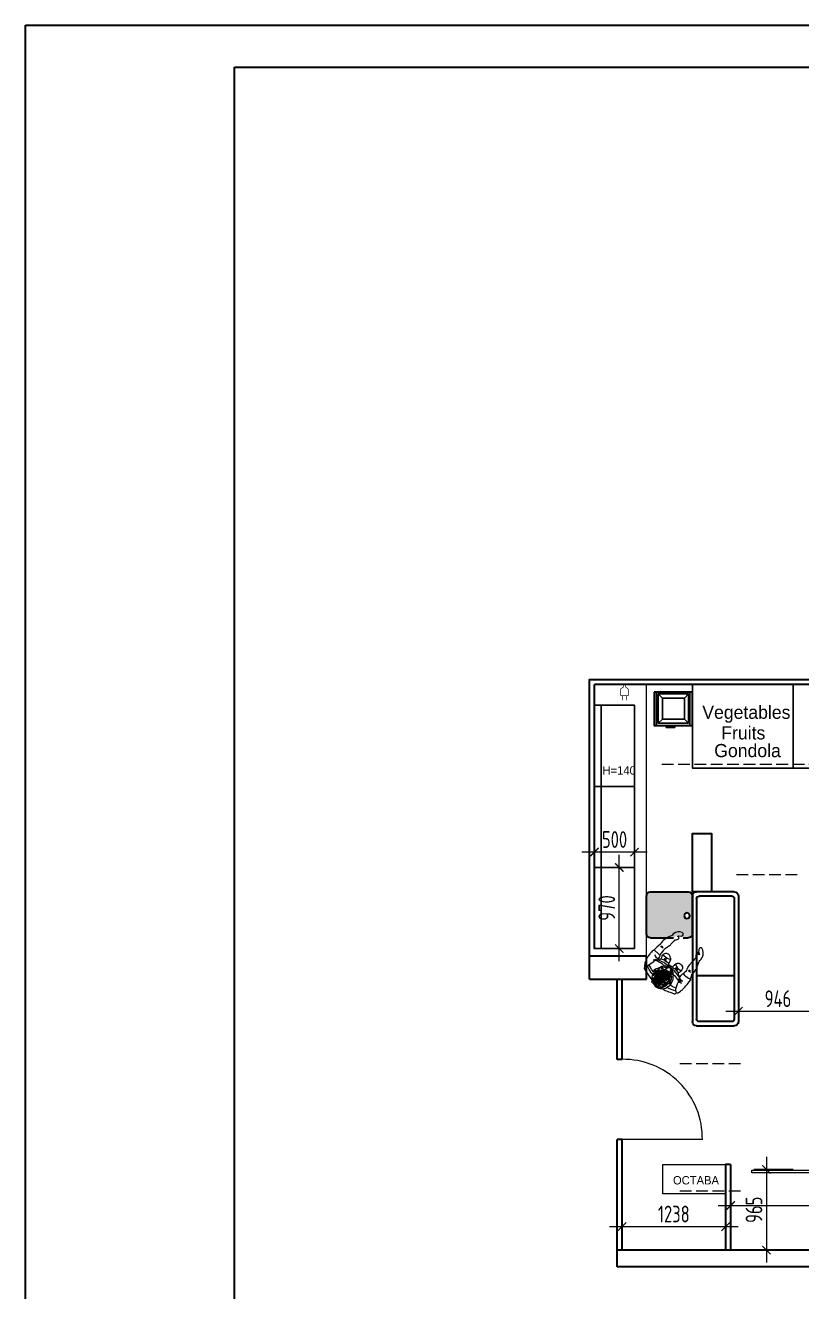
# Model space of a CAD drawing. Header units: millimetres. Extents: x 15239 to 57239, y 6356 to 36056.
# Drawn here: x 15239 to 24520, y 20909 to 36056 of the extents above; entities that cross this region are included whole.
import ezdxf
from ezdxf.enums import TextEntityAlignment as Align

# ---------------------------------------------------------------- set-up
doc = ezdxf.new("R2010")
doc.units = ezdxf.units.MM
doc.linetypes.add('Hidden Line', pattern=[195.611112, 141.111112, -54.5])
for name, color, linetype, lineweight in [('A_REPRESENTATION', 7, 'Continuous', 13), ('ELEKTRIKA SO INSTALACIJA', 1, 'Hidden Line', 18), ('GONDOLA 1000X400', 150, 'Continuous', 25), ('GONDOLA HEAD 100X1500', 3, 'Continuous', 25), ('KOTE', 7, 'Continuous', 13), ('koti', 12, 'Continuous', 15), ('Linde_KMG_Zellen_Hauptgrafik', 7, 'Continuous', 0), ('STOLBOVI NADVORESEN', 7, 'Continuous', 30)]:
    doc.layers.add(name, color=color, linetype=linetype, lineweight=lineweight)
for name, color, linetype in [('DELI SHAWARMA MACH', 1, 'Continuous'), ('DETAL1', 7, 'Continuous'), ('DIM', 12, 'Continuous'), ('EXPRESS TXT', 7, 'Continuous'), ('FAMILIES', 7, 'Continuous'), ('MEAT MINCER', 1, 'Continuous'), ('POWER SUPPLY', 1, 'Continuous')]:
    doc.layers.add(name, color=color, linetype=linetype)
doc.styles.add('DoaDPf16$0$Dpi10', font='comic.ttf')
doc.styles.add('ISO', font='isocp2.shx', dxfattribs={"width": 0.8})
doc.styles.add('Plan Option II V3  Cold System Revision1.11.1 April 2007dwg$0$DoaDPf16$0$Dpi10', font='comic.ttf')
doc.dimstyles.new('1-100-internal', dxfattribs={"dimscale": 100, "dimtxt": 2, "dimasz": 1, "dimexe": 1.5, "dimexo": 1.5, "dimgap": 0.5, "dimtad": 3, "dimdec": 0, "dimzin": 12, "dimdsep": 46, "dimtxsty": 'ISO', "dimblk": 'ARCHTICK', "dimcen": 0, "dimdle": 1.5, "dimclrd": 8, "dimclre": 8, "dimclrt": 7, "dimadec": 0, "dimazin": 0, "dimtfac": 1, "dimtdec": 0, "dimtmove": 1, "dimatfit": 2, "dimldrblk": 'ARCHTICK', "dimfxl": 1, "dimtvp": 0.75, "dimtolj": 1, "dimtzin": 12, "dimlwd": 15, "dimlwe": 15, "dimarcsym": 0})

# ---------------------------------------------------------------- blocks, each defined once
blk = doc.blocks.new('MEAT MINCER')
at = {"layer": 'MEAT MINCER'}
for p, q in [((-26072, 111886, 0), (-26072, 112286, 0)), ((-26072, 112286, 0), (-25673, 112286, 0)), ((-26051, 111915), (-26051, 112265)), ((-26051, 112265), (-25688, 112265)), ((-26001, 112215), (-26051, 112265)), ((-25738, 112215), (-25688, 112265)), ((-25688, 112265), (-25688, 111915)), ((-25673, 112286, 0), (-25673, 111886, 0)), ((-26001, 111965), (-26001, 112215)), ((-26001, 112215), (-25738, 112215)), ((-25738, 112215), (-25738, 111965)), ((-26051, 111915), (-26001, 111965)), ((-25738, 111965), (-26001, 111965)), ((-25738, 111965), (-25688, 111915)), ((-25673, 111886, 0), (-26072, 111886, 0)), ((-25688, 111915), (-26051, 111915)), ((-25958, 111864, 0), (-25958, 111886, 0)), ((-25958, 111886, 0), (-25854, 111886, 0)), ((-25854, 111864, 0), (-25958, 111864, 0)), ((-25854, 111864, 0), (-25854, 111886, 0))]:
    blk.add_line(p, q, dxfattribs=at)
blk = doc.blocks.new('covek 1')
at = {"layer": 'A_REPRESENTATION', "color": 33}
for p, q in [((856.5, 491.1), (856.4, 490.1)), ((856.4, 490.1), (857, 488.5)), ((856.9, 491.5), (856.5, 491.1)), ((857.8, 491.9), (856.9, 491.5)), ((857, 488.5), (857.3, 488.1)), ((857.3, 488.1), (858, 487.5)), ((859.3, 492.1), (857.8, 491.9)), ((858, 487.5), (858.6, 487.6)), ((858.6, 487.6), (859.7, 487.3)), ((862.4, 492), (859.3, 492.1)), ((859.7, 487.3), (860.2, 486.9)), ((860.2, 486.9), (864.3, 487.6)), ((861.7, 485.9), (861.5, 485)), ((861.5, 485), (861.6, 484.4)), ((862.5, 486.5), (861.7, 485.9)), ((862.9, 492.2), (862.4, 492)), ((863.7, 486.3), (862.5, 486.5)), ((863.9, 492.1), (862.9, 492.2)), ((864.3, 487.6), (863.7, 486.3)), ((865.3, 491.7), (863.9, 492.1)), ((868.1, 490.1), (865.3, 491.7)), ((868.8, 489.1), (868.1, 490.1)), ((869.2, 488.9), (868.8, 489.1)), ((870.2, 487.6), (869.2, 488.9)), ((871, 486.2), (870.2, 487.6)), ((871.5, 486.1), (871, 486.2)), ((872.9, 485.2), (871.5, 486.1)), ((876.9, 483), (872.9, 485.2)), ((834.7, 471.2), (833.3, 468.3)), ((835.9, 472.3), (834.7, 471.2)), ((837, 472.2), (835.9, 472.3)), ((838.3, 471.4), (837, 472.2)), ((838.7, 469.9), (838.3, 471.4)), ((838.6, 469.4), (838.7, 469.9)), ((861.6, 484.4), (862.3, 483.7)), ((862.3, 483.7), (863.8, 483.1)), ((863.8, 483.1), (865.8, 482.6)), ((865.8, 482.6), (867.3, 482.4)), ((867.3, 482.4), (868.2, 481.3)), ((868.2, 481.3), (868.4, 480.8)), ((868.4, 480.8), (869.8, 479.1)), ((869.8, 479.1), (871, 477.5)), ((871, 477.5), (874.4, 473.4)), ((874.4, 473.4), (876, 471.7)), ((876, 471.7), (878.3, 470.2)), ((878.3, 482.4), (876.9, 483)), ((879, 481.6), (878.3, 482.4)), ((878.3, 470.2), (878.7, 469.8)), ((878.7, 469.8), (880.2, 469.2)), ((879.7, 481.3), (879, 481.6)), ((880.4, 480.6), (879.7, 481.3)), ((880.9, 480.3), (880.4, 480.6)), ((881, 472.7), (880.8, 472.2)), ((880.8, 472.2), (880.9, 471.8)), ((882.7, 478.7), (880.9, 480.3)), ((881.8, 473.5), (881, 472.7)), ((881.6, 471.9), (881.4, 471.4)), ((881.4, 471.4), (881.5, 470.9)), ((883, 473.2), (881.6, 471.9)), ((884.3, 476.9), (882.7, 478.7)), ((883.4, 473.3), (883, 473.2)), ((885.9, 474.8), (884.3, 476.9)), ((889, 473.4), (885.9, 474.8)), ((891.3, 471.9), (889, 473.4)), ((833.3, 468.3), (832.9, 466.3)), ((832.9, 466.3), (833.3, 463.3)), ((833.3, 463.3), (834.1, 461.4)), ((834.1, 461.4), (834.5, 460.5)), ((834.5, 460.5), (835.6, 459.4)), ((835.6, 459.4), (836.1, 459.2)), ((836.1, 459.2), (836.6, 457.8)), ((836.6, 457.8), (837.2, 454.8)), ((837.2, 454.8), (837.7, 452.8)), ((837.8, 466.5), (838.6, 469.4)), ((838, 466), (837.8, 466.5)), ((838, 465.5), (838, 466)), ((838.5, 465.4), (838, 465.5)), ((839.5, 466.3), (838.5, 465.4)), ((840, 466.3), (839.5, 466.3)), ((841, 466.2), (840, 466.3)), ((841.6, 465.5), (841, 466.2)), ((842.1, 463), (841.6, 465.5)), ((841.8, 461.5), (842.1, 463)), ((842, 461), (841.8, 461.5)), ((842.4, 460.8), (842, 461)), ((843.7, 459.5), (842.4, 460.8)), ((845.2, 456.9), (843.7, 459.5)), ((845.9, 456.2), (845.2, 456.9)), ((846.1, 455.7), (845.9, 456.2)), ((846.8, 455), (846.1, 455.7)), ((848.7, 451.3), (846.8, 455)), ((880.2, 469.2), (881.3, 468.1)), ((881.3, 468.1), (882.5, 465.9)), ((882.5, 465.9), (883.4, 465)), ((883.4, 465), (883.8, 464.8)), ((837.7, 452.8), (838.5, 451.4)), ((838.5, 451.4), (839.5, 449.1)), ((839.5, 449.1), (840.4, 447.4)), ((840.4, 447.4), (841.1, 446.8)), ((841.1, 446.8), (841.1, 446.4)), ((841.1, 446.4), (842.1, 445.4)), ((842.1, 445.4), (842.3, 445)), ((842.3, 445), (842.7, 444.8)), ((842.7, 444.8), (842.9, 444.3)), ((842.9, 444.3), (843.4, 444.2)), ((843.4, 444.2), (843.9, 443.6)), ((843.9, 443.6), (844.3, 443.4)), ((844.3, 443.4), (844.3, 442.9)), ((844.3, 442.9), (846.8, 439.1)), ((847.2, 444.9), (847, 443.9)), ((848.1, 445.8), (847.2, 444.9)), ((848, 444.5), (847.2, 443.6)), ((847.2, 443.6), (847.3, 443)), ((849.3, 445.3), (848, 444.5)), ((848.5, 445.9), (848.1, 445.8)), ((849.6, 449.4), (848.7, 451.3)), ((850.6, 447.1), (849.6, 449.4)), ((851, 446.9), (850.6, 447.1)), ((851.7, 446.2), (851, 446.9)), ((852.2, 446), (851.7, 446.2)), ((854.6, 443.4), (852.2, 446)), ((856.5, 441.1), (854.6, 443.4)), ((857.4, 440.5), (856.5, 441.1)), ((871.6, 441.6), (871.7, 443.3)), ((872.6, 439.2), (871.6, 441.6)), ((871.7, 443.3), (872.2, 443.8)), ((873, 445.9), (872.1, 444.9)), ((872.1, 444.9), (872.2, 445.4)), ((872.2, 445.4), (872.7, 446.4)), ((872.2, 443.8), (872.5, 444.3)), ((872.5, 444.3), (874.1, 446)), ((873, 439.5), (872.6, 439.2)), ((872.7, 446.4), (872.8, 446.9)), ((872.8, 446.9), (873.3, 446.8)), ((874, 446.5), (873, 445.9)), ((873.7, 442), (873, 439.5)), ((873.1, 448.7), (873.4, 449.7)), ((873.4, 447.3), (873.1, 448.7)), ((873.3, 446.8), (873.4, 447.3)), ((873.4, 449.7), (874.3, 450.2)), ((874.6, 442.5), (873.7, 442)), ((874.1, 446), (874, 446.5)), ((874.3, 450.2), (875.3, 450.3)), ((875.1, 442), (874.6, 442.5)), ((875.2, 443.9), (875.1, 443.4)), ((875.1, 443.4), (875.5, 442.4)), ((875.5, 442.4), (875.1, 442)), ((875.6, 444.8), (875.2, 443.9)), ((875.3, 450.3), (876.6, 449.9)), ((876.4, 445.4), (875.6, 444.8)), ((876, 450.8), (877.4, 451.4)), ((877, 450.3), (876, 450.8)), ((876.6, 445.9), (876.4, 445.4)), ((876.6, 449.9), (877, 450.3)), ((877.2, 446.5), (876.6, 445.9)), ((877.4, 447), (877.2, 446.5)), ((878.5, 451.1), (877.3, 450)), ((877.3, 450), (877.7, 449.7)), ((877.4, 451.4), (879.3, 451.9)), ((877.8, 447.3), (877.4, 447)), ((877.7, 449.7), (878.2, 449.8)), ((878.8, 448.5), (877.8, 447.3)), ((878.2, 449.8), (879.6, 450.8)), ((879.3, 451.4), (878.5, 451.1)), ((879.3, 448.6), (878.8, 448.5)), ((879.3, 451.9), (879.8, 451.9)), ((879.8, 451.9), (879.3, 451.4)), ((879.9, 449.2), (879.3, 448.6)), ((879.6, 450.8), (880.9, 451.6)), ((880.1, 449.1), (879.9, 449.2)), ((880.6, 449.6), (880.1, 449.1)), ((881.3, 449.9), (880.6, 449.6)), ((880.9, 451.6), (881.4, 451.5)), ((882.5, 450.9), (881.3, 449.9)), ((881.4, 451.5), (882.5, 450.9)), ((846.8, 439.1), (848.3, 436.9)), ((848.3, 436.9), (849.2, 435.5)), ((849.2, 435.5), (850.1, 434.5))]:
    blk.add_line(p, q, dxfattribs=at)
at = {"layer": 'A_REPRESENTATION', "color": 12}
for p, q in [((886.9, 467.3), (889.9, 470)), ((889.9, 470), (891.3, 471.9)), ((891.8, 472.1), (892.3, 472)), ((896.8, 467.3), (892.3, 472)), ((875.3, 454.7), (873.7, 453.3)), ((876.2, 455.9), (875.3, 454.7)), ((876.5, 456.2), (876.2, 455.9)), ((878, 457.1), (876.9, 456.4)), ((877.9, 454.2), (885.1, 458.1)), ((878.4, 457.5), (878, 457.1)), ((881.4, 459.2), (878.4, 457.5)), ((881.9, 459.1), (881.4, 459.2)), ((882.5, 459.1), (881.9, 459.1)), ((883.4, 458.8), (882.5, 459.1)), ((883.8, 458.9), (883.4, 458.8)), ((883.9, 464.3), (883.7, 463.8)), ((883.7, 463.8), (883.7, 463.3)), ((883.7, 463.3), (884.9, 461.4)), ((883.8, 464.8), (885.8, 465.9)), ((883.8, 464.8), (883.9, 464.3)), ((886.3, 460), (883.8, 458.9)), ((883.9, 453.9), (891, 457.8)), ((884.9, 461.4), (886.3, 460)), ((885.1, 458.1), (887.6, 459.4)), ((885.8, 465.9), (886.2, 466.5)), ((886.2, 466.5), (886.9, 467.3)), ((892, 457.3), (886.3, 460)), ((892, 461.8), (888.1, 459.1)), ((888.5, 459.4), (891.1, 458.8)), ((889.2, 459.9), (892.4, 459.8)), ((891.1, 458.8), (892, 458.4)), ((892.3, 462.7), (892, 462.3)), ((892, 462.3), (892, 461.8)), ((892, 458.4), (893.5, 458.1)), ((894.1, 455.9), (892, 457.3)), ((892.4, 459.8), (894.4, 460.1)), ((898.7, 453.7), (894.1, 455.9)), ((897.6, 466.1), (896.8, 467.3)), ((898.4, 465.4), (897.6, 466.1)), ((899.7, 463.9), (898.4, 465.4)), ((900.6, 462.5), (899.7, 463.9)), ((901.6, 461.3), (900.6, 462.5)), ((901.8, 460.8), (901.6, 461.3)), ((902.5, 460), (901.8, 460.8)), ((902.8, 459.1), (902.5, 460)), ((903.2, 458.6), (902.8, 459.1)), ((903.4, 458.1), (903.2, 458.6)), ((905, 454.9), (903.4, 458.1)), ((904.9, 454.4), (905, 454.9)), ((905, 453.9), (904.9, 454.4)), ((852.8, 437.8), (855.5, 439.7)), ((855.5, 439.7), (856.4, 440.2)), ((856.4, 440.2), (857.4, 440.5)), ((857.8, 440.7), (857.4, 440.5)), ((859.2, 440), (857.8, 440.7)), ((861.5, 437.7), (859.2, 440)), ((862.1, 439.6), (861.5, 438.2)), ((862.1, 441.2), (861.7, 440.8)), ((861.7, 440.8), (861.7, 440.3)), ((861.7, 440.3), (862.1, 440.1)), ((863.7, 445), (862, 441.3)), ((862.1, 440.1), (862.1, 439.6)), ((862.6, 438.6), (866.7, 444.4)), ((865.2, 446), (863.7, 445.5)), ((863.7, 445.5), (863.7, 445)), ((866.3, 439.9), (865.1, 438.6)), ((868.5, 449.4), (865.2, 446)), ((867.2, 440.8), (866.3, 439.9)), ((866.7, 444.4), (872.6, 450.2)), ((867.4, 441.3), (867.2, 440.8)), ((870.9, 444.3), (867.4, 441.3)), ((869.6, 449.5), (868.5, 449.4)), ((870, 449.3), (869.6, 449.5)), ((871.6, 450.7), (870, 449.3)), ((870.9, 445.3), (870.8, 440.8)), ((870.8, 440.8), (871.7, 438.4)), ((871.6, 446.4), (871.2, 445.4)), ((871.9, 451.1), (871.5, 450.9)), ((871.5, 450.9), (871.6, 450.7)), ((872.5, 448.2), (871.6, 446.4)), ((872.7, 451.8), (871.9, 451.1)), ((872.6, 450.2), (872.4, 448.7)), ((872.4, 448.7), (872.5, 448.2)), ((872.9, 452.7), (872.5, 452.1)), ((872.5, 452.1), (872.7, 451.8)), ((872.9, 450.8), (872.6, 450.2)), ((873.3, 452.9), (872.9, 452.7)), ((873.7, 451.1), (872.9, 450.8)), ((873.7, 453.3), (873.3, 452.9)), ((873.7, 451.1), (876, 452.9)), ((874.3, 450.9), (873.7, 451.1)), ((874.8, 451), (874.3, 450.9)), ((876.2, 452.1), (874.8, 451)), ((876, 452.9), (876.8, 453.3)), ((877.8, 452.7), (876.2, 452.1)), ((876.8, 453.3), (877.9, 454.2)), ((880.3, 453), (877.8, 452.7)), ((882.7, 453), (880.3, 453)), ((882.7, 453), (883.9, 453.9)), ((885, 451.9), (882.7, 453)), ((885.5, 452), (885, 451.9)), ((887, 451.8), (885.5, 452)), ((888.4, 451.4), (887, 451.8)), ((888.8, 451), (888.4, 451.4)), ((890.7, 450.1), (888.8, 451)), ((893.2, 448.5), (890.7, 450.1)), ((895, 446.1), (893.2, 448.5)), ((896, 448.8), (894.2, 447.2)), ((895.3, 445), (895, 446.1)), ((895.7, 444.1), (895.3, 445)), ((897.3, 441.1), (895.7, 444.1)), ((896.1, 449.2), (896, 448.8)), ((896.8, 449.9), (896.1, 449.2)), ((896.2, 443.3), (898, 445.1)), ((899.3, 453.5), (896.8, 449.9)), ((897.1, 437.3), (897.3, 441.1)), ((898, 445.1), (900, 448.1)), ((898.2, 438.7), (899.6, 440.2)), ((900.6, 453), (898.7, 453.7)), ((899.6, 440.2), (901.1, 442.5)), ((900, 448.1), (900.4, 449)), ((900.4, 449), (902.4, 452.6)), ((901.6, 452.8), (900.6, 453)), ((901.1, 442.5), (901.5, 443)), ((901.5, 443.2), (902.1, 443.8)), ((901.5, 443), (901.5, 443.2)), ((902.1, 452.6), (901.6, 452.8)), ((903.1, 452.7), (902.1, 452.6)), ((902.1, 443.8), (902.9, 445.7)), ((902.9, 445.7), (903.9, 447.4)), ((904.6, 453), (903.1, 452.7)), ((903.9, 447.4), (905.3, 450.2)), ((904.6, 453), (905, 453.9)), ((904.7, 452.5), (904.6, 453)), ((905.5, 451.2), (904.7, 452.5)), ((905.3, 450.2), (905.5, 451.2)), ((850.1, 434.5), (850, 433.5)), ((850, 433.5), (850.9, 432.1)), ((850.1, 434.5), (850.7, 435.1)), ((850.7, 435.4), (852.3, 437)), ((850.7, 435.1), (850.7, 435.4)), ((850.9, 432.1), (851.8, 431.2)), ((851.8, 431.2), (852.1, 430.6)), ((852.1, 430.6), (852.9, 429.8)), ((852.3, 437), (852.8, 437.8)), ((852.9, 429.8), (853.4, 429)), ((853.4, 429), (855.9, 426.6)), ((856.4, 435.2), (855.4, 435.4)), ((855.9, 426.6), (856.8, 426)), ((857.4, 435.3), (856.4, 435.2)), ((856.8, 426), (857, 425.6)), ((857, 425.6), (857.5, 425.4)), ((859.7, 436.3), (857.4, 435.3)), ((857.5, 425.4), (858.1, 424.7)), ((858.1, 424.7), (858.6, 424.5)), ((858.6, 424.5), (859, 424.1)), ((861.3, 438), (859.7, 436.3)), ((861.2, 434.2), (861.5, 435.7)), ((861.3, 433.2), (861.2, 434.2)), ((861.2, 431.7), (861.3, 433.2)), ((861.5, 438.2), (861.5, 437.7)), ((861.5, 435.7), (861.7, 435.2)), ((861.7, 435.2), (862, 434.8)), ((861.8, 437.8), (862.6, 438.6)), ((861.8, 437.3), (861.8, 437.8)), ((862.1, 436.7), (861.8, 437.3)), ((862, 434.8), (862.5, 435.3)), ((862.5, 435.3), (862.1, 436.7)), ((862.1, 434.9), (863.1, 432.9)), ((863.4, 436.2), (862.5, 435.3)), ((863.1, 432.9), (863.7, 432.2)), ((863.9, 437), (863.4, 436.2)), ((863.7, 432.2), (865.9, 427.6)), ((864.7, 437.8), (863.9, 437)), ((865.1, 438.6), (864.7, 437.8)), ((865.9, 427.6), (867.5, 423.9)), ((869, 426.9), (866.6, 426.1)), ((870, 424.6), (867.5, 423.8)), ((872.8, 428.4), (869, 426.9)), ((872, 425.1), (870, 424.6)), ((871.7, 438.4), (872, 435.9)), ((872, 435.9), (872.3, 435.4)), ((875.4, 426.6), (872, 425.1)), ((872.3, 435.4), (872.6, 433.4)), ((872.6, 433.4), (874, 430.7)), ((875.4, 429.8), (872.8, 428.4)), ((874, 430.7), (876.1, 429.3)), ((874.6, 421.4), (881.1, 424.4)), ((877.2, 427.7), (875.4, 426.6)), ((876.1, 429.3), (876.9, 429.8)), ((876.9, 429.8), (877.6, 428.9)), ((878.1, 428.2), (877.2, 427.7)), ((877.6, 428.9), (878.1, 428.7)), ((878.1, 428.7), (878.1, 428.2)), ((878.1, 428.6), (879.8, 427.7)), ((879.8, 427.7), (881.7, 427)), ((881.1, 424.4), (884.6, 426.5)), ((881.7, 427), (884.4, 426.4)), ((884.6, 426.5), (886.1, 426.8)), ((886.1, 426.8), (886.6, 426.6)), ((886.6, 426.6), (886.4, 426.1)), ((886.4, 426.1), (886.6, 425.7)), ((886.6, 425.7), (887.1, 425.6)), ((887.1, 425.6), (887.3, 427.1)), ((887.3, 427.1), (887.6, 427.4)), ((887.6, 427.4), (889, 426.7)), ((889.2, 428.6), (887.7, 428.7)), ((889, 427.6), (891, 428)), ((889.3, 427.2), (889, 427.6)), ((889, 426.7), (889.5, 426.7)), ((891.5, 429.6), (889.2, 428.6)), ((889.5, 426.7), (889.3, 427.2)), ((891, 428), (892.8, 429.1)), ((892.8, 429.1), (894.3, 430.4)), ((894.3, 430.4), (895.7, 432.5)), ((895.7, 432.5), (896, 433.5)), ((896, 433.5), (896.4, 434.4)), ((896.4, 434.4), (896.6, 436.8)), ((896.6, 436.8), (897.5, 437.6)), ((897.5, 437.6), (898.2, 438.7)), ((859, 424.1), (860.8, 423.2)), ((860.8, 423.2), (863.1, 421.5)), ((863.1, 421.5), (863.6, 421.5)), ((863.6, 421.5), (866.5, 420.5)), ((866.5, 420.5), (868, 420.5)), ((867.5, 423.9), (868.3, 420.3)), ((868, 420.5), (869.3, 419.7)), ((869.3, 419.7), (869.8, 419.6)), ((869.8, 419.6), (874.6, 421.4))]:
    blk.add_line(p, q, dxfattribs=at)
at = {"layer": 'A_REPRESENTATION', "color": 7}
for p, q in [((891.3, 471.9), (891.8, 472.1)), ((869.8, 459.8), (870.1, 461.3)), ((870, 459.3), (869.8, 459.8)), ((870, 458.3), (870, 459.3)), ((871.6, 455.6), (870, 458.3)), ((870.1, 461.3), (871.2, 463)), ((870.6, 457.3), (873.7, 458)), ((871.2, 463), (872.1, 463.8)), ((872.7, 454.2), (871.6, 455.6)), ((872.1, 463.8), (872.9, 464.3)), ((872.9, 464.3), (875.3, 465)), ((873.7, 458), (875.6, 458.9)), ((874.8, 457.6), (875.3, 457.5)), ((875.1, 457), (875.5, 456.7)), ((875.3, 465), (875.8, 464.8)), ((875.3, 457.5), (876.9, 458.3)), ((875.5, 456.7), (877.4, 457.6)), ((875.6, 458.9), (879.8, 462.6)), ((875.8, 464.8), (877.3, 464.6)), ((876.9, 456.4), (876.5, 456.2)), ((876.9, 458.3), (877.3, 458.6)), ((877.3, 464.6), (878.6, 463.8)), ((877.3, 458.6), (877.5, 459.3)), ((878.6, 463.8), (880.1, 462.3)), ((880.1, 462.3), (880.8, 461.1)), ((880.8, 461.1), (881.4, 459.2)), ((856.4, 449.3), (856, 447.8)), ((856, 447.8), (856.2, 446.3)), ((856.2, 446.3), (856.7, 444.8)), ((857.6, 450.5), (856.4, 449.3)), ((856.7, 444.8), (858.4, 442.9)), ((861.7, 448.1), (857.5, 444)), ((857.7, 451), (857.6, 450.5)), ((858.7, 451.9), (857.7, 451)), ((858.4, 442.9), (860.2, 441.9)), ((860.6, 452.7), (858.7, 451.9)), ((860.2, 441.9), (862.1, 441.2)), ((862.6, 452.6), (860.6, 452.7)), ((861.8, 448.6), (861.7, 448.1)), ((862.3, 449), (861.8, 448.6)), ((863.1, 446.9), (861.8, 445.7)), ((863.8, 446.5), (862.2, 445)), ((864.6, 452.5), (862.3, 449)), ((863.1, 452.8), (862.6, 452.6)), ((864.6, 452.5), (863.1, 452.8)), ((863.3, 447.5), (863.1, 446.9)), ((864.1, 447.1), (863.8, 446.5)), ((864.3, 447.5), (864.1, 447.1)), ((865.3, 451.8), (864.6, 452.5)), ((866.2, 451.5), (865.3, 451.8)), ((868.5, 449.4), (866.2, 451.5)), ((871.2, 445.4), (870.9, 445.3)), ((873.2, 453.5), (872.7, 454.2)), ((873.7, 453.3), (873.2, 453.5)), ((874.3, 440.4), (874.9, 441.2)), ((874.5, 439.9), (874.3, 440.4)), ((876.5, 440.6), (874.5, 439.9)), ((874.7, 439.1), (875.5, 439.7)), ((877.1, 439.6), (874.7, 439.1)), ((874.9, 441.2), (875.9, 441.6)), ((875.5, 439.7), (876.9, 440.3)), ((875.9, 441.6), (876.3, 441.3)), ((876.3, 441.3), (876.7, 441.5)), ((878.2, 445.2), (876.5, 442.7)), ((876.5, 442.7), (877.1, 444)), ((876.9, 440.3), (876.5, 440.6)), ((876.7, 441.8), (877.3, 442.4)), ((876.7, 441.5), (876.7, 441.8)), ((877.1, 444), (878.1, 445.7)), ((877.4, 442.3), (877.1, 442)), ((877.1, 442), (877.4, 441.5)), ((877.5, 439.2), (877.1, 439.6)), ((877.3, 442.4), (877.4, 442.3)), ((877.3, 440.8), (878.8, 441.3)), ((877.5, 441.3), (877.3, 440.8)), ((877.4, 441.5), (881.1, 444.9)), ((879.6, 442.6), (877.5, 441.3)), ((878.4, 441), (877.5, 440.5)), ((877.5, 440.5), (877.7, 440.1)), ((877.7, 440.1), (880.1, 441)), ((877.9, 443.5), (881, 446.4)), ((878.4, 443.8), (877.9, 443.4)), ((877.9, 443.4), (877.9, 443.5)), ((878.1, 445.7), (879.2, 446.8)), ((880.2, 447.1), (878.2, 445.2)), ((879.1, 444.4), (878.4, 443.8)), ((881.5, 442.9), (878.4, 441)), ((878.5, 439.9), (878.4, 439.4)), ((878.4, 439.4), (879.2, 438.6)), ((879, 439.8), (878.5, 439.9)), ((878.8, 441.3), (880.4, 442.3)), ((881.3, 441.1), (879, 439.8)), ((879.5, 444.7), (879.1, 444.6)), ((879.1, 444.6), (879.1, 444.4)), ((879.2, 446.8), (879.5, 447.2)), ((879.4, 438.7), (881.7, 440.1)), ((879.5, 447.2), (880.3, 447.8)), ((879.8, 445.2), (879.5, 444.7)), ((882.3, 445.3), (879.6, 442.6)), ((883.6, 448.4), (879.8, 445.2)), ((880.8, 439.3), (879.9, 438.8)), ((880.1, 441), (882.1, 442.3)), ((880.8, 447.5), (880.2, 447.1)), ((880.3, 447.8), (880.4, 448.1)), ((880.3, 438.3), (884, 440.1)), ((880.4, 448.1), (881, 448.4)), ((880.4, 442.3), (884.5, 446.3)), ((882.1, 448.8), (880.8, 447.5)), ((884.4, 441.5), (880.8, 439.3)), ((880.8, 440.5), (880.9, 440.6)), ((880.9, 440.4), (880.8, 440.5)), ((880.9, 440.6), (881, 440.4)), ((881, 440.4), (880.9, 440.4)), ((881, 448.4), (882.5, 449.6)), ((881, 446.4), (883.2, 448.1)), ((881.1, 444.9), (884.4, 448)), ((883.6, 443), (881.3, 441.1)), ((885.2, 446.7), (881.5, 442.9)), ((881.7, 440.1), (884.7, 442.5)), ((884.1, 449.6), (882.1, 448.8)), ((882.1, 442.3), (883.6, 443.7)), ((884.6, 447.5), (882.3, 445.3)), ((882.5, 449.6), (883.9, 450)), ((883.7, 439.6), (882.5, 438.7)), ((883.2, 448.1), (884.4, 449.3)), ((884.3, 448.8), (883.6, 448.4)), ((883.6, 443.7), (885.3, 445.8)), ((886.3, 445.4), (883.6, 443)), ((884.3, 439.9), (883.7, 439.6)), ((883.8, 438.5), (886.3, 440.4)), ((883.9, 450), (884.4, 450.1)), ((884, 440.1), (884.8, 440.7)), ((884.4, 449.3), (884.1, 449.6)), ((884.3, 446.5), (884.1, 446.3)), ((884.1, 446.4), (884.2, 446.5)), ((884.1, 446.3), (884.1, 446.4)), ((884.2, 446.5), (884.3, 446.5)), ((885.8, 439.4), (884.2, 438.2)), ((884.8, 448.9), (884.3, 448.8)), ((886.8, 442.1), (884.3, 439.9)), ((884.4, 450.1), (886.9, 449.5)), ((884.4, 448), (884.8, 448.9)), ((887.5, 444.6), (884.4, 441.5)), ((884.5, 446.3), (885.2, 447.1)), ((885.9, 448.2), (884.6, 447.5)), ((884.7, 442.5), (887.1, 444.8)), ((884.8, 440.7), (886.4, 442.2)), ((885.2, 447.1), (885.2, 446.7)), ((885.3, 445.8), (885.8, 446.7)), ((885.5, 437.7), (887.7, 439.4)), ((885.8, 446.7), (885.9, 448.2)), ((886, 439.4), (885.8, 439.4)), ((886.2, 439.9), (886, 439.4)), ((888.4, 442.2), (886.2, 439.9)), ((889.3, 440.6), (886.2, 437.6)), ((886.6, 445.9), (886.3, 445.4)), ((886.3, 440.4), (888.4, 442.3)), ((886.4, 442.2), (886.7, 442.6)), ((887.5, 447.8), (886.6, 445.9)), ((886.7, 442.6), (886.8, 442.6)), ((886.8, 442.6), (888.2, 443.8)), ((888.3, 443.8), (886.8, 442.1)), ((886.9, 449.5), (887.4, 449.4)), ((887.1, 444.8), (887.8, 446.2)), ((887.4, 449.4), (889.5, 447.8)), ((888, 447.7), (887.5, 447.8)), ((888, 445.5), (887.5, 444.6)), ((887.7, 439.4), (889.6, 441.4)), ((887.8, 446.2), (888, 447.7)), ((888.4, 447), (888, 445.5)), ((888.2, 443.8), (888.3, 443.8)), ((888.9, 447), (888.4, 447)), ((888.4, 442.3), (888.4, 442.2)), ((888.8, 446.5), (888.9, 447)), ((889.8, 445.5), (888.8, 446.5)), ((891, 440.8), (889.2, 438.9)), ((890.3, 442.5), (889.3, 440.6)), ((889.4, 439.3), (890.4, 440.8)), ((889.5, 447.8), (890.9, 446.4)), ((889.6, 441.4), (890.4, 443.3)), ((889.7, 444.9), (889.8, 445.5)), ((890.4, 444.1), (889.7, 444.9)), ((890.9, 444.4), (890.3, 442.5)), ((891.6, 446.6), (890.4, 447.9)), ((890.4, 447.9), (891.4, 447.7)), ((890.4, 443.3), (890.4, 444.1)), ((890.4, 440.8), (891, 440.8)), ((890.6, 441.9), (891.3, 443.8)), ((890.8, 441.4), (890.6, 441.9)), ((891.9, 443.9), (890.8, 441.4)), ((890.9, 446.4), (891.3, 446.2)), ((891.2, 444.7), (890.9, 444.4)), ((891.3, 444.3), (891.2, 444.7)), ((891.3, 446.2), (891.6, 446.6)), ((891.3, 443.8), (891.3, 444.3)), ((891.3, 440.6), (892.1, 442.4)), ((891.5, 440.1), (891.3, 440.6)), ((891.4, 447.7), (892.7, 446.9)), ((891.9, 441), (891.5, 440.1)), ((892.2, 443.4), (891.9, 443.9)), ((892.4, 441.9), (891.9, 441)), ((891.9, 439), (892.9, 441.3)), ((892.6, 439.8), (891.9, 439)), ((892.1, 442.4), (892.2, 443.4)), ((892.6, 445.6), (892.3, 445.2)), ((892.3, 445.2), (893, 443.6)), ((892.8, 442.8), (892.4, 441.9)), ((893.2, 446.3), (892.6, 445.6)), ((892.7, 440.3), (892.6, 439.8)), ((892.7, 446.9), (893.2, 446.3)), ((893, 440.7), (892.7, 440.3)), ((892.9, 442.3), (892.8, 442.8)), ((892.9, 441.3), (892.9, 442.3)), ((893, 443.6), (893.6, 443)), ((893.3, 441.5), (893, 440.7)), ((893.2, 438.8), (893.6, 440.8)), ((893.7, 441.3), (893.3, 441.5)), ((893.6, 443), (895.2, 439.9)), ((893.6, 440.8), (893.7, 441.3)), ((893.9, 439.6), (893.8, 439.1)), ((894.3, 439.9), (893.9, 439.6)), ((894.7, 438.9), (894.3, 439.9)), ((895.2, 439.9), (895.7, 437.9)), ((872.6, 437.6), (872.9, 437.8)), ((872.7, 437.5), (872.6, 437.6)), ((872.9, 437.7), (872.7, 437.5)), ((872.9, 437.8), (872.9, 437.7)), ((873.1, 437), (873.2, 437.1)), ((875.3, 433.1), (873.1, 437)), ((873.2, 437.1), (873.7, 436.6)), ((873.7, 436.6), (874.2, 435.7)), ((873.9, 433.2), (874, 433.5)), ((874.6, 431.3), (873.9, 433.2)), ((874, 433.5), (874.7, 432.7)), ((875.8, 436.1), (874.1, 436.7)), ((874.1, 436.7), (877.1, 436.6)), ((874.2, 435.7), (875.4, 434.4)), ((875.5, 430.8), (874.6, 431.3)), ((874.7, 432.7), (875.2, 432.6)), ((875.3, 438.1), (875.1, 438.6)), ((875.1, 438.6), (876.1, 438.6)), ((875.1, 437.3), (875.4, 437.6)), ((876.6, 437.2), (875.1, 437.3)), ((875.2, 432.6), (875.3, 433.1)), ((876.3, 438.2), (875.3, 438.1)), ((875.4, 437.6), (875.9, 437.5)), ((875.4, 434.4), (875.9, 434.2)), ((876, 430.8), (875.5, 430.8)), ((875.9, 432.7), (875.6, 432.6)), ((875.6, 432.6), (876.2, 432)), ((877.8, 436.1), (875.8, 436.1)), ((876.8, 434.9), (875.8, 435.2)), ((875.8, 435.2), (876.8, 435.1)), ((875.9, 437.5), (876.9, 437.7)), ((875.9, 434.2), (876.6, 433.5)), ((876.8, 432.3), (875.9, 432.7)), ((876.8, 431.5), (876, 430.8)), ((876.1, 438.6), (876.5, 438.8)), ((876.2, 432), (877.7, 431.5)), ((877.7, 438.8), (876.3, 438.2)), ((876.5, 438.8), (877, 438.8)), ((877.6, 437.5), (876.6, 437.2)), ((876.6, 433.5), (878, 433)), ((876.8, 435.1), (879.1, 435.7)), ((877.8, 434.9), (876.8, 434.9)), ((879.9, 432.6), (876.8, 432.3)), ((877.2, 431.2), (876.8, 431.5)), ((876.9, 437.7), (877.4, 437.9)), ((877, 438.8), (877.5, 439.2)), ((877.1, 436.6), (878, 437)), ((880.3, 431.3), (877.2, 431.2)), ((877.4, 437.9), (878, 438.4)), ((878.5, 438), (877.6, 437.5)), ((877.6, 430.4), (878.1, 430.3)), ((878, 429.9), (877.6, 430.4)), ((878, 438.4), (877.7, 438.8)), ((877.7, 431.5), (880.7, 432.1)), ((879.6, 436.9), (877.8, 436.1)), ((879.8, 435.2), (877.8, 434.9)), ((878, 437), (878.6, 437.5)), ((878, 433.8), (878.1, 434.2)), ((880, 434), (878, 433.8)), ((878, 433), (879, 433)), ((879.3, 429.2), (878, 429.9)), ((878.1, 434.2), (878.5, 433.9)), ((878.1, 430.3), (879.3, 429.2)), ((878.6, 437.5), (878.5, 438)), ((878.5, 433.9), (880.1, 434.5)), ((879, 433), (880.5, 433.4)), ((879.1, 435.7), (879.9, 436.6)), ((879.2, 438.6), (879.3, 438.1)), ((879.3, 438.1), (880.3, 438.3)), ((879.9, 438.8), (879.4, 438.7)), ((879.4, 429.1), (880.2, 428.8)), ((880, 428.6), (879.4, 429.1)), ((880, 437.4), (879.6, 437)), ((879.6, 437), (880.1, 436.8)), ((879.9, 436.6), (879.6, 436.9)), ((880.5, 435.8), (879.8, 435.2)), ((881.3, 433.1), (879.9, 432.6)), ((882.5, 438.7), (880, 437.4)), ((881.4, 434.9), (880, 434)), ((880.2, 428.8), (880, 428.6)), ((880.1, 436.8), (882.5, 437.7)), ((880.1, 434.5), (881, 435.4)), ((882.2, 431.9), (880.3, 431.3)), ((880.8, 435.9), (880.5, 435.8)), ((880.5, 433.4), (881.4, 433.9)), ((880.7, 432.1), (881.4, 432.4)), ((881, 435.4), (880.8, 435.9)), ((881.4, 436.6), (880.9, 436.4)), ((880.9, 436.4), (880.9, 435.9)), ((880.9, 435.9), (881.9, 435.7)), ((880.9, 430.9), (882.3, 431.2)), ((881.2, 430.5), (880.9, 430.9)), ((881.7, 430.5), (881.2, 430.5)), ((882, 433.8), (881.3, 433.1)), ((884.2, 438.2), (881.4, 436.6)), ((881.8, 434.5), (881.4, 434.9)), ((881.4, 433.9), (881.8, 434.5)), ((881.4, 432.4), (882.2, 433.1)), ((883.1, 431.1), (881.7, 430.5)), ((882.2, 435.3), (881.8, 435)), ((881.8, 435), (882.2, 434.7)), ((881.9, 435.7), (885.5, 437.7)), ((882.2, 433.6), (882, 433.8)), ((882, 428.7), (884, 429.3)), ((884.6, 428.8), (882, 428.7)), ((882.6, 435.4), (882.2, 435.3)), ((882.2, 434.7), (883.7, 435.2)), ((882.2, 433.1), (882.2, 433.6)), ((883, 432.7), (882.2, 431.9)), ((882.3, 431.2), (883.3, 432.1)), ((882.4, 429.7), (882.6, 430.1)), ((883.4, 429.9), (882.4, 429.7)), ((882.5, 437.7), (883.8, 438.5)), ((886.2, 437.6), (882.6, 435.4)), ((882.6, 430.1), (883.1, 430.2)), ((883.2, 434.4), (882.8, 434.2)), ((882.8, 434.2), (882.9, 433.7)), ((882.9, 433.7), (884.8, 434.5)), ((883.4, 432.6), (883, 432.7)), ((883.8, 431.7), (883.1, 431.1)), ((883.1, 430.2), (884, 430.7)), ((883.1, 427.7), (883.3, 428.2)), ((884.1, 427.6), (883.1, 427.7)), ((886.3, 436.2), (883.2, 434.4)), ((883.3, 432.1), (883.4, 432.6)), ((883.3, 428.2), (883.7, 427.9)), ((884.7, 430.6), (883.4, 429.9)), ((883.7, 435.2), (886.2, 436.5)), ((884.6, 433.1), (883.7, 432.7)), ((883.7, 432.7), (884, 432.4)), ((883.7, 427.9), (884.7, 428.1)), ((884.4, 431.6), (883.8, 431.7)), ((884, 432.4), (885, 432.6)), ((884, 430.7), (884.4, 431.6)), ((884, 429.3), (884.8, 429.9)), ((886.1, 427.8), (884.1, 427.6)), ((884.8, 432.1), (884.5, 431.7)), ((884.5, 431.7), (884.8, 431.4)), ((885.9, 433.8), (884.6, 433.1)), ((885.5, 429.7), (884.6, 428.8)), ((885.1, 430.3), (884.7, 430.6)), ((884.7, 428.1), (885.6, 428.9)), ((884.8, 434.5), (886.6, 435.4)), ((886.3, 432.5), (884.8, 432.1)), ((884.8, 431.4), (885.3, 431.2)), ((884.8, 429.9), (885.1, 430.3)), ((885, 432.6), (887.6, 433.9)), ((885.3, 431.2), (887.2, 431.8)), ((886.3, 431.2), (885.3, 431)), ((885.3, 431), (885.5, 430.5)), ((885.5, 430.5), (886.5, 430.3)), ((885.8, 429.3), (885.5, 429.7)), ((885.6, 428.9), (885.8, 429.3)), ((889.3, 437), (885.9, 433.8)), ((887.1, 430.1), (886.1, 430.1)), ((886.1, 430.1), (886.3, 429.6)), ((886.2, 428.3), (886.1, 427.8)), ((886.2, 436.5), (889.4, 439.3)), ((887.2, 428.9), (886.2, 428.3)), ((889.2, 438.9), (886.3, 436.2)), ((888.1, 434), (886.3, 432.5)), ((888.4, 432.3), (886.3, 431.2)), ((886.3, 429.6), (887.3, 429.3)), ((886.5, 430.3), (887.5, 430.5)), ((886.6, 435.4), (888, 436.5)), ((888.5, 430.6), (887.1, 430.1)), ((887.2, 431.8), (888.5, 432.9)), ((887.7, 428.7), (887.2, 428.9)), ((887.3, 429.3), (889.3, 429.5)), ((887.5, 430.5), (888, 430.9)), ((887.6, 433.9), (890, 436.4)), ((888, 436.5), (888.7, 436.9)), ((888, 430.9), (888.3, 430.9)), ((890.9, 436.8), (888.1, 434)), ((888.3, 430.9), (889.4, 431.7)), ((891.4, 435.1), (888.4, 432.3)), ((888.5, 432.9), (889.5, 433.4)), ((889.6, 431.5), (888.5, 430.6)), ((888.7, 436.9), (889.9, 438)), ((889.5, 437.5), (889.3, 437)), ((889.3, 429.5), (891.2, 430.4)), ((889.4, 431.7), (891.3, 433.2)), ((890, 437.9), (889.5, 437.5)), ((889.5, 433.4), (891.8, 435.9)), ((890.1, 431.7), (889.6, 431.5)), ((889.9, 438), (890, 437.9)), ((890, 438.3), (890.3, 438.5)), ((890.1, 438.2), (890, 438.3)), ((890, 436.4), (890.5, 437.3)), ((890.3, 438.4), (890.1, 438.2)), ((892.9, 434.3), (890.1, 431.7)), ((890.3, 438.5), (890.3, 438.4)), ((890.5, 437.3), (891.4, 438.3)), ((891.4, 437.8), (890.9, 436.8)), ((891.2, 430.4), (891.9, 431.1)), ((891.3, 433.2), (891.8, 433.4)), ((891.4, 438.3), (891.4, 437.8)), ((891.9, 435.9), (891.4, 435.4)), ((891.4, 435.4), (891.4, 435.1)), ((891.8, 430), (891.5, 429.6)), ((891.8, 435.9), (891.9, 435.9)), ((891.8, 433.4), (892.8, 434.3)), ((892.7, 430.4), (891.8, 430)), ((891.9, 431.1), (893.1, 432.4)), ((892.1, 436.4), (892.2, 436.6)), ((892.2, 436.4), (892.1, 436.4)), ((892.2, 436.6), (892.3, 436.5)), ((892.3, 436.5), (892.2, 436.4)), ((893.8, 439.1), (892.5, 436.9)), ((892.5, 437.4), (893.2, 438.8)), ((892.5, 436.9), (892.5, 437.4)), ((893.2, 430.9), (892.7, 430.4)), ((892.8, 434.3), (892.9, 434.3)), ((892.9, 434.5), (893, 434.8)), ((893, 434.5), (892.9, 434.5)), ((893, 434.8), (893.1, 434.6)), ((893.1, 434.6), (893, 434.5)), ((893.1, 432.4), (893.2, 432.7)), ((893.2, 432.7), (893.8, 433.3)), ((894.7, 433), (893.2, 430.9)), ((893.3, 435.2), (893.4, 435.3)), ((893.5, 435.2), (893.3, 435.2)), ((893.4, 435.3), (893.5, 435.2)), ((893.8, 433.3), (894.6, 435.2)), ((894.5, 437.4), (894.7, 438.9)), ((895, 437.1), (894.5, 437.4)), ((894.6, 435.2), (894.9, 436.6)), ((895.4, 434.9), (894.7, 433)), ((894.9, 436.6), (895, 437.1)), ((895.7, 437.9), (895.4, 434.9))]:
    blk.add_line(p, q, dxfattribs=at)
blk = doc.blocks.new('kasa 160 na 110')
at = {"layer": 'koti', "lineweight": 30}
h = blk.add_hatch(color=179, dxfattribs=at)
h.set_gradient(color1=(31, 33, 76), color2=(198, 207, 226), tint=1, name='SPHERICAL')
h.paths.add_polyline_path([(-4877480, 2787497, 0.414214), (-4877492, 2787567), (-4877858, 2787828, 0.414214), (-4877928, 2787817), (-4877963, 2787768), (-4877959, 2787764), (-4877958, 2787748), (-4877968, 2787718), (-4877980, 2787701), (-4878004, 2787682), (-4878022, 2787674), (-4878031, 2787672), (-4878126, 2787538), (-4878189, 2787450, 0.414214), (-4878177, 2787381), (-4877811, 2787119, 0.414214), (-4877741, 2787131)])
h.paths.add_polyline_path([(-4877693, 2787631, -1), (-4877748, 2787669, -1)], flags=16)
at = {"layer": 'DETAL1', "color": 7, "lineweight": 30}
for p, q in [((-4877172, 2788015), (-4878394, 2788886)), ((-4877963, 2787768), (-4877928, 2787817)), ((-4877161, 2787945), (-4877422, 2787579)), ((-4878126, 2787538), (-4878031, 2787672)), ((-4878189, 2787450), (-4878126, 2787538))]:
    blk.add_line(p, q, dxfattribs=at)
at = {"layer": 'DETAL1', "color": 0, "lineweight": 30}
for p, q in [((-4877226, 2787992), (-4878398, 2788828)), ((-4877964, 2787965), (-4878660, 2788461)), ((-4877487, 2787625), (-4877964, 2787965)), ((-4877219, 2787950), (-4877445, 2787632))]:
    blk.add_line(p, q, dxfattribs=at)
at = {"layer": 'DETAL1', "lineweight": 30}
for p, q in [((-4878001, 2787930), (-4878184, 2788061)), ((-4877492, 2787567), (-4878001, 2787930)), ((-4877692, 2787710), (-4877858, 2787828)), ((-4878177, 2787381), (-4877811, 2787119)), ((-4877741, 2787131), (-4877480, 2787497))]:
    blk.add_line(p, q, dxfattribs=at)
at = {"layer": 'DETAL1', "color": 0, "lineweight": 30}
for centre, radius, start, end in [((-4877243, 2787967), 30, 324.5118, 54.5118), ((-4877463, 2787608), 50, 234.5118, 324.5118), ((-4877470, 2787650), 30, 234.5118, 324.5118)]:
    blk.add_arc(centre, radius, start, end, dxfattribs=at)
at = {"layer": 'DETAL1', "color": 7, "lineweight": 30}
blk.add_arc((-4877201, 2787974), 50, 324.5118, 54.5118, dxfattribs=at)
at = {"layer": 'DETAL1', "lineweight": 30}
for centre, start, end in [((-4877887, 2787788), 54.5118, 144.5118), ((-4878148, 2787421), 144.5118, 234.5118), ((-4877782, 2787160), 234.5118, 324.5118)]:
    blk.add_arc(centre, 50, start, end, dxfattribs=at)
at = {"layer": 'koti', "color": 0, "lineweight": 30}
for p, q in [((-4878725, 2788508), (-4878463, 2788874)), ((-4878440, 2788821), (-4878667, 2788503)), ((-4878184, 2788061), (-4878713, 2788438)), ((-4877976, 2788527), (-4878238, 2788160)), ((-4877858, 2787828), (-4877492, 2787567))]:
    blk.add_line(p, q, dxfattribs=at)
blk.add_circle((-4877720, 2787650), 33.4, dxfattribs=at)
for centre, radius, start, end in [((-4878423, 2788845), 50, 54.5118, 144.5118), ((-4878416, 2788803), 30, 54.5118, 144.5118), ((-4878684, 2788479), 50, 144.5118, 234.5118), ((-4878642, 2788486), 30, 144.5118, 234.5118), ((-4877521, 2787526), 50, 324.5118, 54.5118)]:
    blk.add_arc(centre, radius, start, end, dxfattribs=at)
at = {"layer": 'KOTE', "extrusion": (0, 0, -1), "xscale": 10.00000000012831, "yscale": 10.00000000012831, "zscale": -10, "rotation": 44.81884712919761}
blk.add_blockref('covek 1', (4875319, 2778494), dxfattribs=at)
blk = doc.blocks.new('_ArchTick')
at = {"color": 0, "linetype": 'ByBlock', "const_width": 0.15}
blk.add_lwpolyline([(-0.5, -0.5), (0.5, 0.5)], dxfattribs=at)
blk = doc.blocks.new('*D52')
at = {"layer": 'Defpoints', "color": 0, "transparency": 16777216}
for p in [(23764, 24386), (24710, 24386), (24710, 24263)]:
    blk.add_point(p, dxfattribs=at)
at = {"layer": 'DIM', "color": 8, "lineweight": 15, "transparency": 16777216}
for p, q in [((23614, 24263), (24860, 24263)), ((23764, 24236), (23764, 24113)), ((24710, 24236), (24710, 24113))]:
    blk.add_line(p, q, dxfattribs=at)
at = {"layer": 'DIM', "color": 8, "lineweight": 15, "transparency": 16777216, "xscale": 100, "yscale": 100, "zscale": 100, "rotation": 180}
blk.add_blockref('_ArchTick', (23764, 24263), dxfattribs=at)
at = {"layer": 'DIM', "color": 8, "lineweight": 15, "transparency": 16777216, "xscale": 100, "yscale": 100, "zscale": 100}
blk.add_blockref('_ArchTick', (24710, 24263), dxfattribs=at)
at = {"layer": 'DIM', "color": 7, "transparency": 16777216, "insert": (24237, 24413), "char_height": 200, "attachment_point": 5, "style": 'ISO'}
blk.add_mtext('\\A1;946', dxfattribs=at)
blk = doc.blocks.new('*D54')
at = {"layer": 'Defpoints', "color": 0, "transparency": 16777216}
for p in [(22373, 22542), (23611, 22431), (23611, 21687)]:
    blk.add_point(p, dxfattribs=at)
at = {"layer": 'DIM', "color": 8, "lineweight": 15, "transparency": 16777216}
for p, q in [((22373, 22392), (22373, 21537)), ((23611, 22281), (23611, 21537)), ((22223, 21687), (23761, 21687))]:
    blk.add_line(p, q, dxfattribs=at)
at = {"layer": 'DIM', "color": 8, "lineweight": 15, "transparency": 16777216, "xscale": 100, "yscale": 100, "zscale": 100, "rotation": 180}
blk.add_blockref('_ArchTick', (22373, 21687), dxfattribs=at)
at = {"layer": 'DIM', "color": 8, "lineweight": 15, "transparency": 16777216, "xscale": 100, "yscale": 100, "zscale": 100}
blk.add_blockref('_ArchTick', (23611, 21687), dxfattribs=at)
at = {"layer": 'DIM', "color": 7, "transparency": 16777216, "insert": (22992, 21837), "char_height": 200, "attachment_point": 5, "style": 'ISO'}
blk.add_mtext('\\A1;1238', dxfattribs=at)
blk = doc.blocks.new('*D16')
at = {"layer": 'Defpoints', "color": 0, "transparency": 16777216}
for p in [(24570, 22371), (24100, 21406), (24570, 21406)]:
    blk.add_point(p, dxfattribs=at)
at = {"layer": 'DIM', "color": 8, "lineweight": 15, "transparency": 16777216}
for p, q in [((24100, 22521), (24100, 21256)), ((24420, 22371), (23950, 22371)), ((24420, 21406), (23950, 21406))]:
    blk.add_line(p, q, dxfattribs=at)
at = {"layer": 'DIM', "color": 8, "lineweight": 15, "transparency": 16777216, "xscale": 100, "yscale": 100, "zscale": 100}
for p, rotation in [((24100, 22371), 90), ((24100, 21406), 270)]:
    blk.add_blockref('_ArchTick', p, dxfattribs=dict(at, rotation=rotation))
at = {"layer": 'DIM', "color": 7, "transparency": 16777216, "insert": (23950, 21888), "char_height": 200, "attachment_point": 5, "rotation": 90, "style": 'ISO'}
blk.add_mtext('\\A1;965', dxfattribs=at)
blk = doc.blocks.new('*D17')
at = {"layer": 'Defpoints', "color": 0, "transparency": 16777216}
for p in [(23671, 22223), (25981, 22223), (25981, 21939)]:
    blk.add_point(p, dxfattribs=at)
at = {"layer": 'DIM', "color": 8, "lineweight": 15, "transparency": 16777216}
for p, q in [((23671, 22073), (23671, 21789)), ((25981, 22073), (25981, 21789)), ((23521, 21939), (26131, 21939))]:
    blk.add_line(p, q, dxfattribs=at)
at = {"layer": 'DIM', "color": 8, "lineweight": 15, "transparency": 16777216, "xscale": 100, "yscale": 100, "zscale": 100, "rotation": 180}
blk.add_blockref('_ArchTick', (23671, 21939), dxfattribs=at)
at = {"layer": 'DIM', "color": 8, "lineweight": 15, "transparency": 16777216, "xscale": 100, "yscale": 100, "zscale": 100}
blk.add_blockref('_ArchTick', (25981, 21939), dxfattribs=at)
at = {"layer": 'DIM', "color": 7, "transparency": 16777216, "insert": (24826, 22089), "char_height": 200, "attachment_point": 5, "style": 'ISO'}
blk.add_mtext('\\A1;2310', dxfattribs=at)
blk = doc.blocks.new('*D121')
at = {"layer": 'Defpoints', "color": 0, "transparency": 16777216}
for p in [(22043, 26167), (22043, 25983), (22523, 25983)]:
    blk.add_point(p, dxfattribs=at)
at = {"layer": 'DIM', "color": 8, "lineweight": 15, "transparency": 16777216}
for p, q in [((22043, 26133), (22043, 26317)), ((22523, 26133), (22523, 26317)), ((22673, 26167), (21893, 26167))]:
    blk.add_line(p, q, dxfattribs=at)
at = {"layer": 'DIM', "color": 8, "lineweight": 15, "transparency": 16777216, "xscale": 100, "yscale": 100, "zscale": 100, "rotation": 180}
blk.add_blockref('_ArchTick', (22043, 26167), dxfattribs=at)
at = {"layer": 'DIM', "color": 8, "lineweight": 15, "transparency": 16777216, "xscale": 100, "yscale": 100, "zscale": 100}
blk.add_blockref('_ArchTick', (22523, 26167), dxfattribs=at)
at = {"layer": 'DIM', "color": 7, "transparency": 16777216, "insert": (22283, 26317), "char_height": 200, "attachment_point": 5, "style": 'ISO'}
blk.add_mtext('\\A1;500', dxfattribs=at)
blk = doc.blocks.new('*D122')
at = {"layer": 'Defpoints', "color": 0, "transparency": 16777216}
for p in [(22340, 25983), (22523, 25983), (22523, 25013)]:
    blk.add_point(p, dxfattribs=at)
at = {"layer": 'DIM', "color": 8, "lineweight": 15, "transparency": 16777216}
for p, q in [((22340, 24863), (22340, 26133)), ((22373, 25983), (22190, 25983)), ((22373, 25013), (22190, 25013))]:
    blk.add_line(p, q, dxfattribs=at)
at = {"layer": 'DIM', "color": 8, "lineweight": 15, "transparency": 16777216, "xscale": 100, "yscale": 100, "zscale": 100}
for p, rotation in [((22340, 25983), 90), ((22340, 25013), 270)]:
    blk.add_blockref('_ArchTick', p, dxfattribs=dict(at, rotation=rotation))
at = {"layer": 'DIM', "color": 7, "transparency": 16777216, "insert": (22190, 25498), "char_height": 200, "attachment_point": 5, "rotation": 90, "style": 'ISO'}
blk.add_mtext('\\A1;970', dxfattribs=at)

msp = doc.modelspace()

# ---------------------------------------------------------------- linework, layer by layer
at = {"color": 121, "lineweight": 30, "true_color": 0x6ef7da}
msp.add_lwpolyline([(23443.9, 25689.8), (23213.9, 25689.8), (23213.9, 26389.8), (23443.9, 26389.8)], close=True, dxfattribs=at)
at = {"layer": 'ELEKTRIKA SO INSTALACIJA'}
for points in [[(22847.3, 27219.7), (26209.9, 27219.7)], [(23740, 25897.7), (24505.9, 25897.7)], [(23062.9, 23636.6), (23828.9, 23636.6)], [(23062.9, 22114.1), (23828.9, 22114.1)]]:
    msp.add_lwpolyline(points, dxfattribs=at)
at = {"layer": 'GONDOLA 1000X400', "color": 5}
for points in [[(22082.9, 27922.7), (22042.9, 27922.7), (22042.9, 26952.7), (22082.9, 26952.7)], [(22082.9, 27922.7), (22122.9, 27922.7), (22122.9, 26952.7), (22082.9, 26952.7)], [(22082.9, 26952.7), (22042.9, 26952.7), (22042.9, 25982.7), (22082.9, 25982.7)], [(22082.9, 26952.7), (22122.9, 26952.7), (22122.9, 25982.7), (22082.9, 25982.7)], [(22082.9, 25982.7), (22042.9, 25982.7), (22042.9, 25012.7), (22082.9, 25012.7)], [(22082.9, 25982.7), (22122.9, 25982.7), (22122.9, 25012.7), (22082.9, 25012.7)]]:
    msp.add_lwpolyline(points, dxfattribs=at)
for points in [[(22522.9, 26952.7), (22122.9, 26952.7), (22122.9, 27922.7), (22522.9, 27922.7)], [(22522.9, 25982.7), (22122.9, 25982.7), (22122.9, 26952.7), (22522.9, 26952.7)], [(22522.9, 25012.7), (22122.9, 25012.7), (22122.9, 25982.7), (22522.9, 25982.7)]]:
    msp.add_lwpolyline(points, close=True, dxfattribs=at)
at = {"layer": 'GONDOLA HEAD 100X1500', "color": 3}
for points in [[(24417.6, 27169.6), (23216.4, 27169.6), (23216.4, 28169.7), (24417, 28169.7)], [(25618.7, 27169.6), (24417.6, 27169.6), (24417.6, 28169.7), (25618.2, 28169.7)]]:
    msp.add_lwpolyline(points, close=True, dxfattribs=at)
at = {"layer": 'Linde_KMG_Zellen_Hauptgrafik', "lineweight": 0}
msp.add_lwpolyline([(22860.9, 22430.7), (23610.9, 22430.7), (23610.9, 22080.7), (22860.9, 22080.7), (22860.9, 22430.7)], dxfattribs=at)
at = {"layer": 'POWER SUPPLY', "const_width": 8.25}
for points in [[(22390.9, 28144.1), (22390.9, 28170.6)], [(22411.3, 28144.1), (22411.3, 28170.6)], [(22354.7, 28115.9), (22390.9, 28144.1)], [(22354.7, 28036.5), (22354.7, 28115.9)], [(22354.7, 28036.5), (22447.5, 28036.5)], [(22377.9, 28036.5), (22377.9, 27983.1)], [(22447.5, 28115.9), (22411.3, 28144.1)], [(22424.3, 28036.5), (22424.3, 27983.1)], [(22447.5, 28036.5), (22447.5, 28115.9)]]:
    msp.add_lwpolyline(points, dxfattribs=at)
at = {"layer": 'STOLBOVI NADVORESEN'}
for p, q in [((17738.9, 35555.7), (56738.9, 35555.7)), ((17738.9, 6855.7), (17738.9, 35555.7)), ((26198.9, 28169.7), (22042.9, 28169.7)), ((22663.9, 24922.7), (21982.9, 24922.7)), ((21982.9, 24647.7), (21982.9, 24922.7)), ((22663.9, 24647.7), (22663.9, 24922.7)), ((21982.9, 24647.7), (22663.9, 24647.7)), ((22312.9, 23687.7), (22312.9, 24647.7)), ((22372.9, 23687.7), (22372.9, 24647.7)), ((22312.9, 21205.7), (22312.9, 22727.7)), ((22372.9, 21405.7), (22372.9, 22727.7)), ((23670.9, 22430.7), (23670.9, 21405.7)), ((25980.9, 21405.7), (22312.9, 21405.7)), ((26180.9, 21205.7), (22312.9, 21205.7))]:
    msp.add_line(p, q, dxfattribs=at)
for points in [[(15238.9, 36055.7), (57238.9, 36055.7), (57238.9, 6355.7), (15238.9, 6355.7), (15238.9, 36055.7)], [(21982.9, 24922.7), (21982.9, 28229.7), (26138.9, 28229.7)], [(22042.9, 25012.7), (22042.9, 28169.7)], [(22372.9, 23687.7), (22312.9, 23687.7)], [(22372.9, 22727.7), (22312.9, 22727.7)], [(23670.9, 22430.7), (23610.9, 22430.7), (23610.9, 21405.7)]]:
    msp.add_lwpolyline(points, dxfattribs=at)
at = {"layer": 'STOLBOVI NADVORESEN', "lineweight": 9}
for points in [[(22663.9, 24922.7), (22663.9, 28169.7)], [(23332.9, 22727.7), (22372.9, 22727.7)], [(24689, 22330.7), (23926.1, 22330.7), (23926.1, 22360.7), (24976.1, 22360.7), (24976.1, 22330.7), (23926.1, 22330.7)]]:
    msp.add_lwpolyline(points, dxfattribs=at)
at = {"layer": 'STOLBOVI NADVORESEN', "color": 32, "true_color": 0xcd6928}
msp.add_lwpolyline([(22758.4, 28079.1), (22758.4, 27679.1), (23216.4, 27680.4), (23216.4, 28080.4)], close=True, dxfattribs=at)
at = {"layer": 'STOLBOVI NADVORESEN', "lineweight": 9}
msp.add_arc((22389.1, 22743.9), 944, 359.01862, 90.98138, dxfattribs=at)

# ---------------------------------------------------------------- block references
at = {"layer": 'DELI SHAWARMA MACH', "color": 7, "linetype": 'Continuous', "lineweight": 0, "rotation": 0.0552297613906672}
msp.add_blockref('MEAT MINCER', (48964.9, -84181.9, 0), dxfattribs=at)
at = {"layer": 'STOLBOVI NADVORESEN', "xscale": -1, "rotation": 234.5118239553601}
msp.add_blockref('kasa 160 na 110', (585032.5, 5615346), dxfattribs=at)
at = {"layer": 'STOLBOVI NADVORESEN', "rotation": 125.4881760446399}
msp.add_blockref('kasa 160 na 110', (-536558.9, 5615346), dxfattribs=at)

# ---------------------------------------------------------------- texts
at = {"layer": 'EXPRESS TXT', "lineweight": -2, "ltscale": 0.01, "char_height": 157.5, "width": 1849.401, "attachment_point": 7, "style": 'DoaDPf16$0$Dpi10'}
for s, insert in [('Vegetables', (23332.2, 27713)), ('Fruits', (23559.2, 27511.6))]:
    msp.add_mtext(s, dxfattribs=dict(at, insert=insert))
at = {"layer": 'FAMILIES', "lineweight": -2, "ltscale": 0.01, "style": 'DoaDPf16$0$Dpi10'}
for s, p in [('H=140', (22338.3, 27143.2)), ('ОСТАВА', (23256.7, 22241.3))]:
    msp.add_text(s, height=100, dxfattribs=at).set_placement(p, align=Align.MIDDLE_CENTER)
at = {"layer": 'GONDOLA HEAD 100X1500', "lineweight": -2, "ltscale": 0.01, "style": 'Plan Option II V3  Cold System Revision1.11.1 April 2007dwg$0$DoaDPf16$0$Dpi10'}
msp.add_text('Gondola ', height=157.5, dxfattribs=at).set_placement((23902.5, 27380.9), align=Align.MIDDLE_CENTER)

# ---------------------------------------------------------------- dimensions: what is measured, and where the dimension line sits
at = {"layer": 'DIM'}
dim = msp.add_linear_dim(base=(22042.9, 26167.3), p1=(22522.9, 25982.7), p2=(22042.9, 25982.7), text='500', dimstyle='1-100-internal', override={"dimpost": '\\X'}, dxfattribs=at)
dim.commit()
dim.dimension.update_dxf_attribs({"geometry": '*D121', "text_midpoint": (22282.9, 26317.3)})
for base, p1, p2, picture, middle in [((22340.2, 25982.7), (22522.9, 25012.7), (22522.9, 25982.7), '*D122', (22190.2, 25497.7)), ((24100.2, 21405.7), (24570.2, 22370.7), (24570.2, 21405.7), '*D16', (23950.2, 21888.2))]:
    dim = msp.add_linear_dim(base=base, p1=p1, p2=p2, angle=90, dimstyle='1-100-internal', override={"dimpost": '\\X'}, dxfattribs=at)
    dim.commit()
    dim.dimension.update_dxf_attribs({"geometry": picture, "text_midpoint": middle})
for base, p1, p2, picture, middle in [((24709.7, 24263.1), (23763.9, 24386.2), (24709.7, 24386.2), '*D52', (24236.8, 24413.1)), ((23610.9, 21686.8), (22372.9, 22541.9), (23610.9, 22430.7), '*D54', (22991.9, 21836.8)), ((25980.9, 21938.9), (23670.9, 22223.4), (25980.9, 22223.4), '*D17', (24825.9, 22088.9))]:
    dim = msp.add_linear_dim(base=base, p1=p1, p2=p2, dimstyle='1-100-internal', override={"dimpost": '\\X'}, dxfattribs=at)
    dim.commit()
    dim.dimension.update_dxf_attribs({"geometry": picture, "text_midpoint": middle})

doc.saveas('drawing.dxf')
